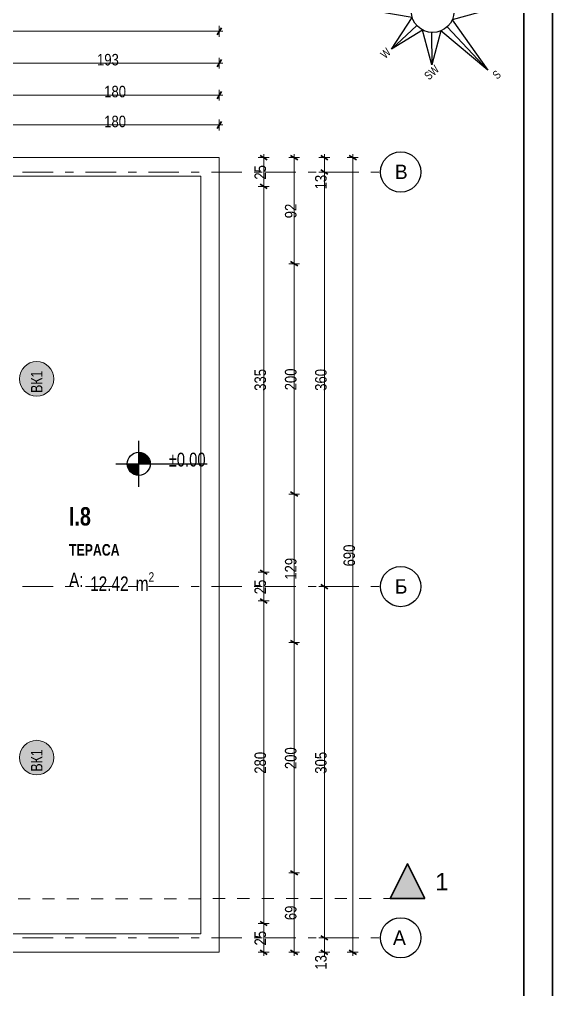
# Model space of a CAD drawing. Header units: millimetres. Extents: x -428 to 1070, y 0 to 421.
# Drawn here: x 327.4 to 420, y 105.6 to 274.1 of the extents above; entities that cross this region are included whole.
import ezdxf
from ezdxf.xclip import XClip

# ---------------------------------------------------------------- set-up
doc = ezdxf.new("R2010")
doc.units = ezdxf.units.MM
doc.header["$MEASUREMENT"] = 0
doc.header["$XCLIPFRAME"] = 0
doc.set_wipeout_variables(frame=1)
for name, pattern in [('- Двойно прекъснати линии', [10.936111, 5.291667, -2.116667, 1.411111, -2.116667]), ('- Прекъснати линия', [4.233333, 2.116667, -2.116667]), ('Wipeout_Contour', [1000, 0, -1000])]:
    doc.linetypes.add(name, pattern=pattern)
for name, color, linetype, lineweight, true_color in [('1', 7, 'Continuous', 13, 0x2b2b2b), ('19', 7, 'Continuous', 0, 0xe4e4e4), ('25', 7, 'Continuous', 35, 0x1b1b1b), ('45', 7, 'Continuous', 35, 0x404040), ('46', 7, 'Continuous', 35, 0x4e4e4e), ('58', 7, 'Continuous', 25, 0xdf0000), ('65', 7, 'Continuous', 20, 0x4e4e4e), ('85', 7, 'Continuous', 20, 0x404040), ('87', 7, 'Continuous', 20, 0x6a6a6a), ('89', 7, 'Continuous', 20, 0x111111)]:
    doc.layers.add(name, color=color, linetype=linetype, lineweight=lineweight, true_color=true_color)
for name, color, linetype, lineweight in [('2', 8, 'Continuous', 15), ('41', 7, 'Continuous', 35), ('7', 7, 'Continuous', 25)]:
    doc.layers.add(name, color=color, linetype=linetype, lineweight=lineweight)
doc.styles.add('GENERATED_STYLE_3', font='arial.ttf')
doc.styles.add('GENERATED_STYLE_4', font='GOTHIC.TTF')
doc.styles.add('GENERATED_STYLE_5', font='GOTHICB.TTF')
doc.styles.add('GENERATED_STYLE_6', font='GOTHIC.TTF')

# ---------------------------------------------------------------- blocks, each defined once
blk = doc.blocks.new('Drawing_2_1', base_point=(-1051.12, 152.34))
at = {"layer": '19', "linetype": 'Continuous', "lineweight": 0, "true_color": 0xe4e4e4}
for points in [[(330.36, 208.63, 1), (330.36, 214.63, 1)], [(330.36, 142.86, 1), (330.36, 148.86, 1)]]:
    blk.add_hatch(color=254, dxfattribs=at).paths.add_polyline_path(points)
at = {"layer": '25', "linetype": 'Continuous', "lineweight": 35, "true_color": 0x1b1b1b}
blk.add_hatch(color=250, dxfattribs=at).paths.add_polyline_path([(397.79, 121.42), (394.78, 127.42), (391.79, 121.41)])
at = {"layer": '58', "linetype": 'Continuous', "lineweight": 25, "true_color": 0xdf0000}
for points in [[(348.1, 196.88), (350.1, 196.88), (349.95, 197.64), (349.51, 198.29), (348.87, 198.72), (348.1, 198.88)], [(348.1, 196.88), (346.1, 196.88), (346.25, 196.11), (346.69, 195.46), (347.33, 195.03), (348.1, 194.88)]]:
    blk.add_hatch(color=12, dxfattribs=at).paths.add_polyline_path(points)
at = {"layer": '1', "color": 250, "linetype": '- Двойно прекъснати линии', "lineweight": 13, "true_color": 0x2b2b2b}
for p, q in [((370.1, 247.56), (390.1, 247.56)), ((370.1, 175.56), (390.1, 175.56)), ((370.1, 114.56), (390.1, 114.56))]:
    blk.add_line(p, q, dxfattribs=at)
for p in [(370.1, 247.56), (370.1, 247.56), (370.1, 175.56), (370.1, 175.56), (370.1, 114.56), (370.1, 114.56)]:
    blk.add_point(p, dxfattribs=at)
at = {"layer": '2', "color": 8, "linetype": 'Continuous', "lineweight": 15, "flags": 128}
for points in [[(330.36, 208.63, 1), (330.36, 214.63, 1)], [(330.36, 142.86, 1), (330.36, 148.86, 1)]]:
    blk.add_lwpolyline(points, format="xyb", close=True, dxfattribs=at)
at = {"layer": '25', "color": 250, "linetype": 'Continuous', "lineweight": 35, "true_color": 0x1b1b1b, "flags": 128}
blk.add_lwpolyline([(397.79, 121.42), (391.79, 121.41), (394.78, 127.42)], close=True, dxfattribs=at)
at = {"layer": '45', "color": 250, "linetype": 'Continuous', "lineweight": 35, "true_color": 0x404040}
for p, q in [((361.72, 271.36), (362.45, 272.61)), ((361.72, 265.83), (362.45, 267.08)), ((361.72, 260.29), (362.45, 261.54)), ((361.72, 255.1), (362.45, 256.35)), ((370.43, 249.69), (369.18, 250.42)), ((375.73, 249.69), (374.48, 250.42)), ((380.97, 249.69), (379.72, 250.42)), ((385.9, 249.69), (384.65, 250.42)), ((379.72, 247.92), (380.97, 247.19)), ((369.18, 245.42), (370.43, 244.69)), ((374.48, 231.99), (375.73, 231.27)), ((374.48, 191.99), (375.73, 191.27)), ((369.18, 178.42), (370.43, 177.69)), ((379.72, 175.92), (380.97, 175.19)), ((369.18, 173.42), (370.43, 172.69)), ((374.48, 166.22), (375.73, 165.49)), ((374.48, 126.22), (375.73, 125.49)), ((369.18, 117.42), (370.43, 116.69)), ((379.72, 114.92), (380.97, 114.19)), ((369.18, 112.42), (370.43, 111.69)), ((374.48, 112.42), (375.73, 111.69)), ((379.72, 112.42), (380.97, 111.69)), ((384.65, 112.42), (385.9, 111.69))]:
    blk.add_line(p, q, dxfattribs=at)
at = {"layer": '58', "color": 12, "linetype": 'Continuous', "lineweight": 25, "true_color": 0xdf0000}
blk.add_line((348.1, 192.88), (348.1, 200.88), dxfattribs=at)
blk.add_circle((348.1, 196.88), 2, dxfattribs=at)
at = {"layer": '7', "color": 7, "linetype": 'Continuous', "lineweight": 25}
for centre in [(393.6, 247.56), (393.6, 175.56), (393.6, 114.56)]:
    blk.add_circle(centre, 3.5, dxfattribs=at)
at = {"layer": '85', "color": 250, "linetype": 'Continuous', "lineweight": 20, "true_color": 0x404040}
for p, q in [((362.09, 271.99), (86.09, 271.99)), ((362.09, 272.92), (362.09, 271.05)), ((362.7, 271.99), (362.09, 271.99)), ((362.09, 266.45), (323.58, 266.45)), ((362.09, 267.39), (362.09, 265.51)), ((362.7, 266.45), (362.09, 266.45)), ((362.09, 261.85), (362.09, 259.98)), ((362.09, 260.92), (326.09, 260.92)), ((362.7, 260.92), (362.09, 260.92)), ((362.09, 256.67), (362.09, 254.79)), ((362.09, 255.73), (326.09, 255.73)), ((362.7, 255.73), (362.09, 255.73)), ((370.75, 250.06), (368.87, 250.06)), ((369.81, 250.06), (369.81, 250.67)), ((369.81, 245.06), (369.81, 250.06)), ((376.05, 250.06), (374.17, 250.06)), ((375.11, 250.06), (375.11, 250.67)), ((375.11, 231.63), (375.11, 250.06)), ((381.28, 250.06), (379.41, 250.06)), ((380.35, 250.06), (380.35, 250.67)), ((380.35, 247.56), (380.35, 250.06)), ((386.21, 250.06), (384.33, 250.06)), ((385.27, 250.06), (385.27, 250.67)), ((385.27, 112.06), (385.27, 250.06)), ((381.28, 247.56), (379.41, 247.56)), ((380.35, 175.56), (380.35, 247.56)), ((370.75, 245.06), (368.87, 245.06)), ((369.81, 178.06), (369.81, 245.06)), ((376.05, 231.63), (374.17, 231.63)), ((375.11, 191.63), (375.11, 231.63)), ((376.05, 191.63), (374.17, 191.63)), ((375.11, 165.86), (375.11, 191.63)), ((370.75, 178.06), (368.87, 178.06)), ((369.81, 173.06), (369.81, 178.06)), ((381.28, 175.56), (379.41, 175.56)), ((380.35, 114.56), (380.35, 175.56)), ((370.75, 173.06), (368.87, 173.06)), ((369.81, 117.06), (369.81, 173.06)), ((376.05, 165.86), (374.17, 165.86)), ((375.11, 125.86), (375.11, 165.86)), ((376.05, 125.86), (374.17, 125.86)), ((375.11, 112.06), (375.11, 125.86)), ((370.75, 117.06), (368.87, 117.06)), ((369.81, 112.06), (369.81, 117.06)), ((381.28, 114.56), (379.41, 114.56)), ((380.35, 112.06), (380.35, 114.56)), ((370.75, 112.06), (368.87, 112.06)), ((369.81, 111.44), (369.81, 112.06)), ((376.05, 112.06), (374.17, 112.06)), ((375.11, 111.44), (375.11, 112.06)), ((381.28, 112.06), (379.41, 112.06)), ((380.35, 111.44), (380.35, 112.06)), ((386.21, 112.06), (384.33, 112.06)), ((385.27, 111.44), (385.27, 112.06))]:
    blk.add_line(p, q, dxfattribs=at)
at = {"layer": '89', "color": 250, "linetype": 'Continuous', "lineweight": 20, "true_color": 0x111111, "flags": 128}
blk.add_lwpolyline([(326.09, 112.06), (362.09, 112.06), (362.09, 250.06), (326.09, 250.06), (86.09, 250.06), (86.09, 112.06)], close=True, dxfattribs=at)
at = {"layer": '1', "color": 250, "linetype": 'Continuous', "lineweight": 13, "true_color": 0x2b2b2b, "attachment_point": 1}
for s, insert, char_height, style in [('\\A1;{\\pql;\\pt0;\\fCentury Gothic|b0|i0|c0|p34;В}', (392.59, 248.84), 2.5, 'GENERATED_STYLE_6'), ('\\A1;{\\W0.800000x;\\pql;\\pt0;\\fCentury Gothic|b1|i0|c204|p34;I.8}', (335.97, 189.36), 3.2, 'GENERATED_STYLE_5'), ('\\A1;{\\W0.800000x;\\pql;\\pt0;\\fCentury Gothic|b0|i0|c204|p34;A: }', (335.97, 177.98), 2.5, 'GENERATED_STYLE_4'), ('\\A1;{\\W0.800000x;\\pql;\\pt0,1;\\fCentury Gothic|b0|i0|c204|p34;12.42\\fCentury Gothic|b0|i0|c204|p34;\\A1{\\H.66x;\\S^  ;}\\fCentury Gothic|b0|i0|c204|p34; m\\fCentury Gothic|b0|i0|c204|p34;\\A1{\\H.66x;\\S2^  ;}}', (339.64, 178.05), 2.5, 'GENERATED_STYLE_4'), ('\\A1;{\\pql;\\pt0;\\fCentury Gothic|b0|i0|c0|p34;Б}', (392.59, 176.84), 2.5, 'GENERATED_STYLE_6'), ('\\A1;{\\pql;\\pt0;\\fCentury Gothic|b0|i0|c0|p34;А}', (392.27, 115.84), 2.5, 'GENERATED_STYLE_6')]:
    blk.add_mtext(s, dxfattribs=dict(at, insert=insert, char_height=char_height, style=style))
at = {"layer": '25', "color": 250, "linetype": 'Continuous', "lineweight": 35, "true_color": 0x1b1b1b, "insert": (399.59, 122.8), "char_height": 3, "attachment_point": 7, "rotation": 0.0882, "style": 'GENERATED_STYLE_3'}
blk.add_mtext('\\A1;{\\pql;\\pt0;\\fArial|b0|i0|c0|p34;1}', dxfattribs=at)
at = {"layer": '46', "color": 251, "linetype": 'Continuous', "lineweight": 35, "true_color": 0x4e4e4e, "char_height": 2}
for s, insert, attachment_point, style in [('\\A1;{\\W0.850000x;\\pql;\\fCentury Gothic|b0|i0|c0|p34;193}', (340.84, 266.04), 7, 'GENERATED_STYLE_6'), ('\\A1;{\\W0.850000x;\\pql;\\fCentury Gothic|b0|i0|c0|p34;180}', (342.09, 260.5), 7, 'GENERATED_STYLE_6'), ('\\A1;{\\W0.850000x;\\pql;\\fCentury Gothic|b0|i0|c0|p34;180}', (342.09, 255.31), 7, 'GENERATED_STYLE_6'), ('\\A1;{\\W0.800000x;\\pql;\\pt0;\\fCentury Gothic|b1|i0|c204|p34;ТЕРАСА}', (335.97, 182.94), 1, 'GENERATED_STYLE_5')]:
    blk.add_mtext(s, dxfattribs=dict(at, insert=insert, attachment_point=attachment_point, style=style))
at = {"layer": '46', "color": 251, "linetype": 'Continuous', "lineweight": 35, "true_color": 0x4e4e4e, "char_height": 2, "attachment_point": 7, "rotation": 90, "style": 'GENERATED_STYLE_6'}
for s, insert in [('\\A1;{\\W0.850000x;\\pql;\\fCentury Gothic|b0|i0|c0|p34;25}', (370.23, 246.23)), ('\\A1;{\\W0.850000x;\\pql;\\fCentury Gothic|b0|i0|c0|p34;13}', (380.76, 244.54)), ('\\A1;{\\W0.850000x;\\pql;\\fCentury Gothic|b0|i0|c0|p34;92}', (375.52, 239.52)), ('\\A1;{\\W0.850000x;\\pql;\\fCentury Gothic|b0|i0|c0|p34;335}', (370.23, 209.56)), ('\\A1;{\\W0.850000x;\\pql;\\fCentury Gothic|b0|i0|c0|p34;200}', (375.52, 209.64)), ('\\A1;{\\W0.850000x;\\pql;\\fCentury Gothic|b0|i0|c0|p34;360}', (380.76, 209.56)), ('\\A1;{\\W0.850000x;\\pql;\\fCentury Gothic|b0|i0|c0|p34;690}', (385.69, 179.06)), ('\\A1;{\\W0.850000x;\\pql;\\fCentury Gothic|b0|i0|c0|p34;129}', (375.52, 176.75)), ('\\A1;{\\W0.850000x;\\pql;\\fCentury Gothic|b0|i0|c0|p34;25}', (370.23, 174.23)), ('\\A1;{\\W0.850000x;\\pql;\\fCentury Gothic|b0|i0|c0|p34;280}', (370.23, 143.06)), ('\\A1;{\\W0.850000x;\\pql;\\fCentury Gothic|b0|i0|c0|p34;200}', (375.52, 143.86)), ('\\A1;{\\W0.850000x;\\pql;\\fCentury Gothic|b0|i0|c0|p34;305}', (380.76, 143.06)), ('\\A1;{\\W0.850000x;\\pql;\\fCentury Gothic|b0|i0|c0|p34;69}', (375.52, 117.63)), ('\\A1;{\\W0.850000x;\\pql;\\fCentury Gothic|b0|i0|c0|p34;25}', (370.23, 113.23)), ('\\A1;{\\W0.850000x;\\pql;\\fCentury Gothic|b0|i0|c0|p34;13}', (380.76, 109.04))]:
    blk.add_mtext(s, dxfattribs=dict(at, insert=insert))
at = {"layer": '7', "color": 7, "linetype": 'Continuous', "lineweight": 25, "char_height": 2, "attachment_point": 7, "rotation": 90, "style": 'GENERATED_STYLE_6'}
for insert in [(331.36, 209.2), (331.36, 143.43)]:
    blk.add_mtext('\\A1;{\\W0.800000x;\\pql;\\pt0;\\fCentury Gothic|b0|i0|c0|p34;ВК1\\fCentury Gothic|b0|i0|c0|p34;\\fCentury Gothic|b0|i0|c0|p34;\\fCentury Gothic|b0|i0|c0|p34;}', dxfattribs=dict(at, insert=insert))
at = {"color": 254, "linetype": 'Wipeout_Contour', "lineweight": 0, "ltscale": 1313.728112}
blk.add_wipeout([(358.89, 246.86), (362.09, 250.06), (358.89, 250.06)], dxfattribs=at)
at = {"color": 254, "linetype": 'Wipeout_Contour', "lineweight": 0, "ltscale": 1132.263099}
blk.add_wipeout([(358.89, 115.26), (358.89, 112.06), (362.09, 112.06)], dxfattribs=at)
at = {"color": 254, "linetype": 'Wipeout_Contour', "lineweight": 0, "ltscale": 1135.624188}
blk.add_wipeout([(358.89, 115.26), (362.09, 112.06), (362.09, 115.26)], dxfattribs=at)
at = {"layer": '87', "color": 251, "linetype": 'Continuous', "lineweight": 20, "true_color": 0x6a6a6a, "flags": 128}
blk.add_lwpolyline([(362.09, 112.06), (358.89, 112.06)], dxfattribs=at)
at = {"color": 254, "linetype": 'Wipeout_Contour', "lineweight": 0, "ltscale": 1630.612346}
blk.add_wipeout([(358.89, 246.86), (358.89, 115.26), (362.09, 115.26), (362.09, 246.86)], dxfattribs=at)
at = {"layer": '1', "color": 250, "linetype": '- Двойно прекъснати линии', "lineweight": 13, "true_color": 0x2b2b2b}
blk.add_line((76.39, 175.56), (370.1, 175.56), dxfattribs=at)
at = {"layer": '58', "color": 12, "linetype": 'Continuous', "lineweight": 25, "true_color": 0xdf0000}
blk.add_line((344.1, 196.88), (360, 196.88), dxfattribs=at)
at = {"layer": '85', "color": 250, "linetype": '- Прекъснати линия', "lineweight": 20, "true_color": 0x404040}
blk.add_line((47.72, 120.88), (391.79, 121.41), dxfattribs=at)
at = {"layer": '1', "color": 250, "linetype": 'Continuous', "lineweight": 13, "true_color": 0x2b2b2b, "insert": (353.3, 196.38), "char_height": 2.4, "attachment_point": 7, "style": 'GENERATED_STYLE_6'}
blk.add_mtext('\\A1;{\\W0.800000x;\\pql;\\fCentury Gothic|b0|i0|c0|p34;±0.00}', dxfattribs=at)
at = {"color": 254, "linetype": 'Wipeout_Contour', "lineweight": 0, "ltscale": 1313.156074}
blk.add_wipeout([(358.89, 246.86), (362.09, 246.86), (362.09, 250.06)], dxfattribs=at)
at = {"layer": '87', "color": 251, "linetype": 'Continuous', "lineweight": 20, "true_color": 0x6a6a6a, "flags": 128}
for points in [[(362.09, 250.06), (358.89, 250.06)], [(362.09, 112.06), (362.09, 250.06)], [(358.89, 246.86), (358.89, 115.26)]]:
    blk.add_lwpolyline(points, dxfattribs=at)
at = {"color": 254, "linetype": 'Wipeout_Contour', "lineweight": 0, "ltscale": 1692.869433}
blk.add_wipeout([(358.89, 250.06), (326.09, 250.06), (326.09, 246.86), (358.89, 246.86)], dxfattribs=at)
at = {"color": 254, "linetype": 'Wipeout_Contour', "lineweight": 0, "ltscale": 1443.540137}
blk.add_wipeout([(358.89, 115.26), (326.09, 115.26), (326.09, 112.06), (358.89, 112.06)], dxfattribs=at)
at = {"layer": '1', "color": 250, "linetype": '- Двойно прекъснати линии', "lineweight": 13, "true_color": 0x2b2b2b}
for p, q in [((76.39, 247.56), (370.1, 247.56)), ((76.39, 114.56), (370.1, 114.56))]:
    blk.add_line(p, q, dxfattribs=at)
at = {"layer": '87', "color": 251, "linetype": 'Continuous', "lineweight": 20, "true_color": 0x6a6a6a, "flags": 128}
for points in [[(358.89, 250.06), (326.09, 250.06)], [(326.09, 246.86), (358.89, 246.86)], [(358.89, 115.26), (326.09, 115.26)], [(326.09, 112.06), (358.89, 112.06)]]:
    blk.add_lwpolyline(points, dxfattribs=at)

msp = doc.modelspace()

# ---------------------------------------------------------------- linework, layer by layer
at = {"layer": '41', "color": 7, "linetype": 'Continuous', "lineweight": 35, "flags": 128}
for points in [[(420, 297), (0, 297), (0, 0), (420, 0)], [(415, 292), (25, 292), (25, 5), (415, 5)]]:
    msp.add_lwpolyline(points, close=True, dxfattribs=at)
at = {"layer": '7', "color": 7, "linetype": 'Continuous', "lineweight": 25}
msp.add_lwpolyline([(395.84, 277.15), (386.59, 288.99), (397.95, 279), (399.47, 285.43), (400.52, 278.95), (405.84, 281.8), (402.64, 276.81), (407.19, 275.25), (402.56, 273.97), (408.72, 265.22), (400.59, 272.05), (399.01, 266.16), (397.42, 272.2), (391.99, 268.9), (395.6, 274.41), (386.03, 276)], close=True, dxfattribs=at)
for points in [[(396.39, 273), (391.99, 268.9)], [(398.98, 271.77), (399.01, 266.16)], [(401.7, 272.77), (408.72, 265.22)]]:
    msp.add_lwpolyline(points, dxfattribs=at)
msp.add_circle((399.16, 275.49), 3.72, dxfattribs=at)

# ---------------------------------------------------------------- texts
at = {"layer": '7', "color": 7, "linetype": 'Continuous', "lineweight": 25, "char_height": 1.4368, "attachment_point": 7, "rotation": 42.9619, "style": 'GENERATED_STYLE_3'}
for s, insert in [('\\A1;{\\W0.800000x;\\pql;\\fArial|b0|i0|c0|p34;W}', (390.92, 267.14)), ('\\A1;{\\W0.800000x;\\pql;\\fArial|b0|i0|c0|p34;SW}', (398.54, 263.42)), ('\\A1;{\\W0.800000x;\\pql;\\fArial|b0|i0|c0|p34;S}', (410.39, 263.55))]:
    msp.add_mtext(s, dxfattribs=dict(at, insert=insert))

# ---------------------------------------------------------------- next in the draw order: block references
at = {"layer": '65', "color": 251, "linetype": 'Continuous', "lineweight": 20, "true_color": 0x4e4e4e}
ref = msp.add_blockref('Drawing_2_1', (-1051.12, 152.34), dxfattribs=at)
XClip(ref).set_block_clipping_path([(34.9652772753, 71.1444224879), (406.424194139, 287.2604110241)])

doc.saveas('drawing.dxf')
